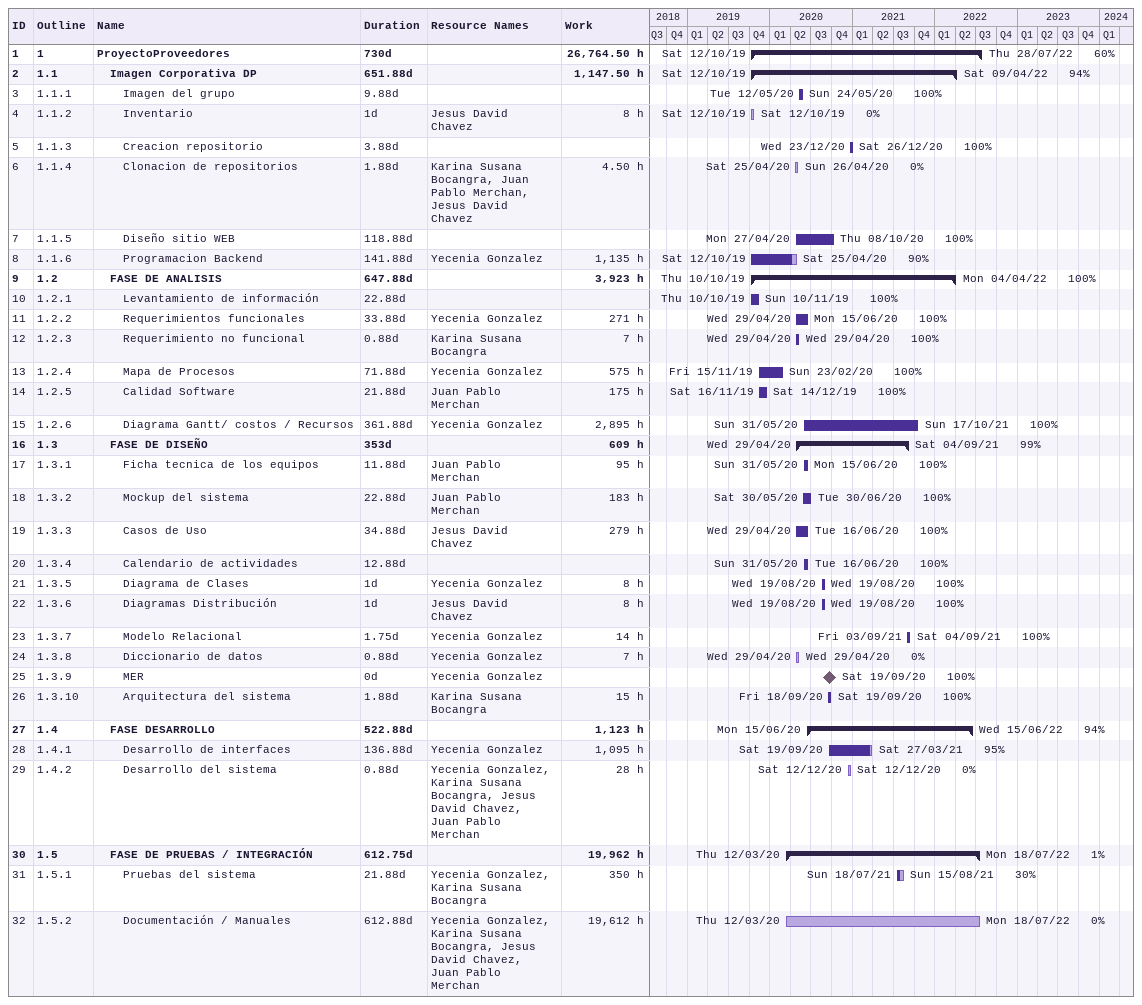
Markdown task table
| ID | WBS | Task | Duration | Start | Finish | Resources | % complete | Work (h) |
|---|---|---|---|---|---|---|---|---|
| 1 | 1 | **ProyectoProveedores** | 730d | 2019-10-12 | 2022-07-28 |  | 60 | 26764.50 |
| 2 | 1.1 | **Imagen Corporativa DP** | 651.88d | 2019-10-12 | 2022-04-09 |  | 94 | 1147.50 |
| 3 | 1.1.1 | Imagen del grupo | 9.88d | 2020-05-12 | 2020-05-24 |  | 100 |  |
| 4 | 1.1.2 | Inventario | 1d | 2019-10-12 | 2019-10-12 | Jesus David Chavez | 0 | 8 |
| 5 | 1.1.3 | Creacion repositorio | 3.88d | 2020-12-23 | 2020-12-26 |  | 100 |  |
| 6 | 1.1.4 | Clonacion de repositorios | 1.88d | 2020-04-25 | 2020-04-26 | Karina Susana Bocangra, Juan Pablo Merchan, Jesus David Chavez | 0 | 4.50 |
| 7 | 1.1.5 | Diseño sitio WEB | 118.88d | 2020-04-27 | 2020-10-08 |  | 100 |  |
| 8 | 1.1.6 | Programacion Backend | 141.88d | 2019-10-12 | 2020-04-25 | Yecenia Gonzalez | 90 | 1135 |
| 9 | 1.2 | **FASE DE ANALISIS** | 647.88d | 2019-10-10 | 2022-04-04 |  | 100 | 3923 |
| 10 | 1.2.1 | Levantamiento de información | 22.88d | 2019-10-10 | 2019-11-10 |  | 100 |  |
| 11 | 1.2.2 | Requerimientos funcionales | 33.88d | 2020-04-29 | 2020-06-15 | Yecenia Gonzalez | 100 | 271 |
| 12 | 1.2.3 | Requerimiento no funcional | 0.88d | 2020-04-29 | 2020-04-29 | Karina Susana Bocangra | 100 | 7 |
| 13 | 1.2.4 | Mapa de Procesos | 71.88d | 2019-11-15 | 2020-02-23 | Yecenia Gonzalez | 100 | 575 |
| 14 | 1.2.5 | Calidad Software | 21.88d | 2019-11-16 | 2019-12-14 | Juan Pablo Merchan | 100 | 175 |
| 15 | 1.2.6 | Diagrama Gantt/ costos / Recursos | 361.88d | 2020-05-31 | 2021-10-17 | Yecenia Gonzalez | 100 | 2895 |
| 16 | 1.3 | **FASE DE DISEÑO** | 353d | 2020-04-29 | 2021-09-04 |  | 99 | 609 |
| 17 | 1.3.1 | Ficha tecnica de los equipos | 11.88d | 2020-05-31 | 2020-06-15 | Juan Pablo Merchan | 100 | 95 |
| 18 | 1.3.2 | Mockup del sistema | 22.88d | 2020-05-30 | 2020-06-30 | Juan Pablo Merchan | 100 | 183 |
| 19 | 1.3.3 | Casos de Uso | 34.88d | 2020-04-29 | 2020-06-16 | Jesus David Chavez | 100 | 279 |
| 20 | 1.3.4 | Calendario de actividades | 12.88d | 2020-05-31 | 2020-06-16 |  | 100 |  |
| 21 | 1.3.5 | Diagrama de Clases | 1d | 2020-08-19 | 2020-08-19 | Yecenia Gonzalez | 100 | 8 |
| 22 | 1.3.6 | Diagramas Distribución | 1d | 2020-08-19 | 2020-08-19 | Jesus David Chavez | 100 | 8 |
| 23 | 1.3.7 | Modelo Relacional | 1.75d | 2021-09-03 | 2021-09-04 | Yecenia Gonzalez | 100 | 14 |
| 24 | 1.3.8 | Diccionario de datos | 0.88d | 2020-04-29 | 2020-04-29 | Yecenia Gonzalez | 0 | 7 |
| 25 | 1.3.9 | MER | 0d | 2020-09-19 | 2020-09-19 | Yecenia Gonzalez | 100 |  |
| 26 | 1.3.10 | Arquitectura del sistema | 1.88d | 2020-09-18 | 2020-09-19 | Karina Susana Bocangra | 100 | 15 |
| 27 | 1.4 | **FASE DESARROLLO** | 522.88d | 2020-06-15 | 2022-06-15 |  | 94 | 1123 |
| 28 | 1.4.1 | Desarrollo de interfaces | 136.88d | 2020-09-19 | 2021-03-27 | Yecenia Gonzalez | 95 | 1095 |
| 29 | 1.4.2 | Desarrollo del sistema | 0.88d | 2020-12-12 | 2020-12-12 | Yecenia Gonzalez, Karina Susana Bocangra, Jesus David Chavez, Juan Pablo Merchan | 0 | 28 |
| 30 | 1.5 | **FASE DE PRUEBAS / INTEGRACIÓN** | 612.75d | 2020-03-12 | 2022-07-18 |  | 1 | 19962 |
| 31 | 1.5.1 | Pruebas del sistema | 21.88d | 2021-07-18 | 2021-08-15 | Yecenia Gonzalez, Karina Susana Bocangra | 30 | 350 |
| 32 | 1.5.2 | Documentación / Manuales | 612.88d | 2020-03-12 | 2022-07-18 | Yecenia Gonzalez, Karina Susana Bocangra, Jesus David Chavez, Juan Pablo Merchan | 0 | 19612 |
